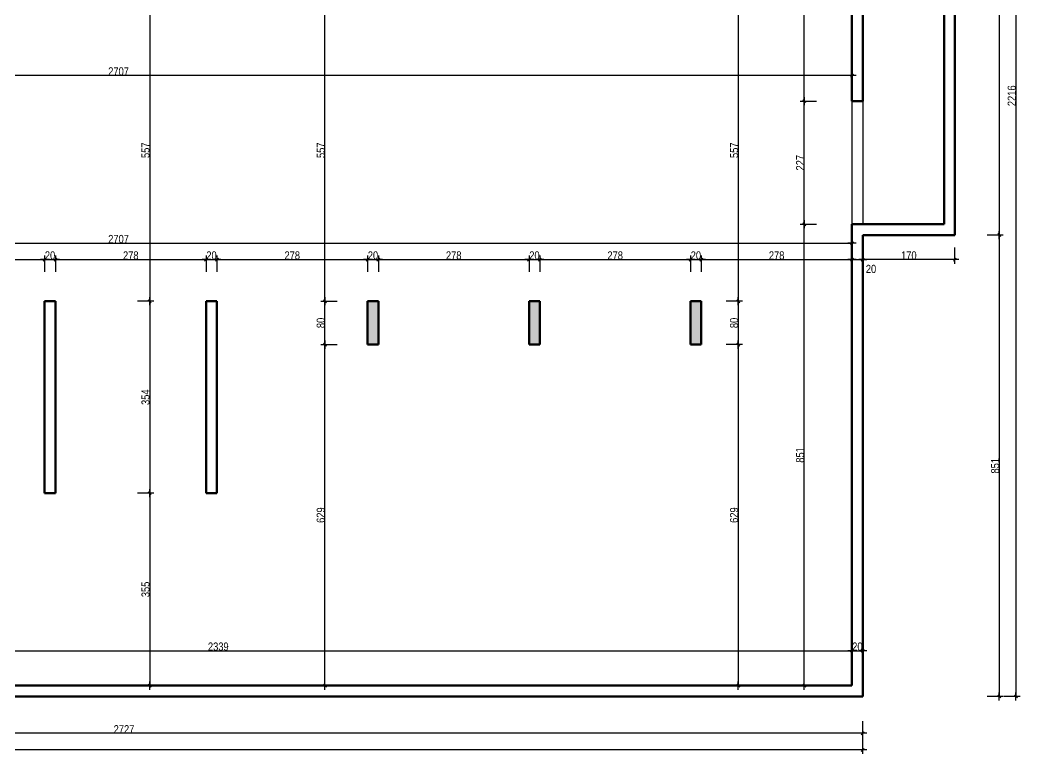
# Model space of a CAD drawing. Header units: centimetres. Extents: x -4990 to 114398, y -61489 to -12305.
# Drawn here: x 42560 to 44406, y -41340 to -39986 of the extents above; entities that cross this region are included whole.
import ezdxf

# ---------------------------------------------------------------- set-up
doc = ezdxf.new("R2010")
doc.units = ezdxf.units.CM
doc.header["$LTSCALE"] = 0.5
doc.layers.get('DEFPOINTS').update_dxf_attribs({"linetype": 'CONTINUOUS'})
for name, color, linetype in [('01_cote_gen', 4, 'CONTINUOUS'), ('01_linteaux', 2, 'CONTINUOUS'), ('01_poch_poteaux', 250, 'CONTINUOUS'), ('AA_COTES', 2, 'CONTINUOUS')]:
    doc.layers.add(name, color=color, linetype=linetype)
doc.layers.add('01_murs_coup', color=5, linetype='CONTINUOUS', lineweight=60)
doc.styles.add('STYLE2', font='ARIALN.TTF')
doc.dimstyles.new('JB50', dxfattribs={"dimscale": 0.1, "dimtxt": 150, "dimasz": 15, "dimexe": 0.1, "dimexo": 0.1, "dimgap": 0.09, "dimtad": 1, "dimdec": 1, "dimdsep": 46, "dimtxsty": 'STYLE2', "dimblk1": 'BOND_G', "dimblk2": 'BOND_D', "dimsah": 1, "dimcen": 1.5, "dimdle": 0.01, "dimse1": 1, "dimse2": 1, "dimclrd": 4, "dimclre": 2, "dimclrt": 6, "dimazin": 2, "dimtfac": 2.333333, "dimtdec": 1, "dimtix": 1, "dimtmove": 2, "dimatfit": 3, "dimldrblk": 'BOND_G', "dimfxl": 1, "dimtolj": 1, "dimtzin": 0, "dimarcsym": 0})

# ---------------------------------------------------------------- blocks, each defined once
blk = doc.blocks.new('BOND_G')
at = {"layer": 'AA_COTES', "color": 0}
for p, q in [((0, -5), (0, 15)), ((5, 0), (-5, 0)), ((1.8, 1.8), (-1.8, -1.8))]:
    blk.add_line(p, q, dxfattribs=at)
blk = doc.blocks.new('BOND_D')
at = {"layer": 'AA_COTES', "color": 0}
for p, q in [((5, 0), (-5, 0)), ((-1.8, -1.8), (1.8, 1.8)), ((0, 5), (0, -15))]:
    blk.add_line(p, q, dxfattribs=at)
blk = doc.blocks.new('*D2910')
at = {"layer": '01_cote_gen', "color": 4, "lineweight": -2, "transparency": 16777216}
blk.add_line((42329.4, -40427.9), (42604.4, -40427.9), dxfattribs=at)
at = {"layer": 'DEFPOINTS', "color": 0}
for p in [(42605.9, -40427.9), (42327.9, -40450.4), (42605.9, -40450.4)]:
    blk.add_point(p, dxfattribs=at)
at = {"layer": '01_cote_gen', "color": 4, "lineweight": -2, "transparency": 16777216, "xscale": 1.5, "yscale": 1.5, "zscale": 1.5, "rotation": 180}
blk.add_blockref('BOND_G', (42327.9, -40427.9), dxfattribs=at)
at = {"layer": '01_cote_gen', "color": 4, "lineweight": -2, "transparency": 16777216, "xscale": 1.5, "yscale": 1.5, "zscale": 1.5}
blk.add_blockref('BOND_D', (42605.9, -40427.9), dxfattribs=at)
at = {"layer": '01_cote_gen', "color": 6, "transparency": 16777216, "insert": (42466.9, -40420.2), "char_height": 15, "attachment_point": 5, "style": 'STYLE2'}
blk.add_mtext('\\A1;278', dxfattribs=at)
blk = doc.blocks.new('*D2911')
at = {"layer": '01_cote_gen', "color": 4, "lineweight": -2, "transparency": 16777216}
blk.add_line((42607.4, -40427.9), (42624.4, -40427.9), dxfattribs=at)
at = {"layer": 'DEFPOINTS', "color": 0}
for p in [(42625.9, -40427.9), (42605.9, -40450.4), (42625.9, -40450.4)]:
    blk.add_point(p, dxfattribs=at)
at = {"layer": '01_cote_gen', "color": 4, "lineweight": -2, "transparency": 16777216, "xscale": 1.5, "yscale": 1.5, "zscale": 1.5, "rotation": 180}
blk.add_blockref('BOND_G', (42605.9, -40427.9), dxfattribs=at)
at = {"layer": '01_cote_gen', "color": 4, "lineweight": -2, "transparency": 16777216, "xscale": 1.5, "yscale": 1.5, "zscale": 1.5}
blk.add_blockref('BOND_D', (42625.9, -40427.9), dxfattribs=at)
at = {"layer": '01_cote_gen', "color": 6, "transparency": 16777216, "insert": (42615.9, -40420.2), "char_height": 15, "attachment_point": 5, "style": 'STYLE2'}
blk.add_mtext('\\A1;20', dxfattribs=at)
blk = doc.blocks.new('*D2912')
at = {"layer": '01_cote_gen', "color": 4, "lineweight": -2, "transparency": 16777216}
blk.add_line((42627.4, -40427.9), (42902.4, -40427.9), dxfattribs=at)
at = {"layer": 'DEFPOINTS', "color": 0}
for p in [(42903.9, -40427.9), (42625.9, -40450.4), (42903.9, -40450.4)]:
    blk.add_point(p, dxfattribs=at)
at = {"layer": '01_cote_gen', "color": 4, "lineweight": -2, "transparency": 16777216, "xscale": 1.5, "yscale": 1.5, "zscale": 1.5, "rotation": 180}
blk.add_blockref('BOND_G', (42625.9, -40427.9), dxfattribs=at)
at = {"layer": '01_cote_gen', "color": 4, "lineweight": -2, "transparency": 16777216, "xscale": 1.5, "yscale": 1.5, "zscale": 1.5}
blk.add_blockref('BOND_D', (42903.9, -40427.9), dxfattribs=at)
at = {"layer": '01_cote_gen', "color": 6, "transparency": 16777216, "insert": (42764.9, -40420.2), "char_height": 15, "attachment_point": 5, "style": 'STYLE2'}
blk.add_mtext('\\A1;278', dxfattribs=at)
blk = doc.blocks.new('*D2913')
at = {"layer": '01_cote_gen', "color": 4, "lineweight": -2, "transparency": 16777216}
blk.add_line((42905.4, -40427.9), (42922.4, -40427.9), dxfattribs=at)
at = {"layer": 'DEFPOINTS', "color": 0}
for p in [(42923.9, -40427.9), (42903.9, -40450.4), (42923.9, -40450.4)]:
    blk.add_point(p, dxfattribs=at)
at = {"layer": '01_cote_gen', "color": 4, "lineweight": -2, "transparency": 16777216, "xscale": 1.5, "yscale": 1.5, "zscale": 1.5, "rotation": 180}
blk.add_blockref('BOND_G', (42903.9, -40427.9), dxfattribs=at)
at = {"layer": '01_cote_gen', "color": 4, "lineweight": -2, "transparency": 16777216, "xscale": 1.5, "yscale": 1.5, "zscale": 1.5}
blk.add_blockref('BOND_D', (42923.9, -40427.9), dxfattribs=at)
at = {"layer": '01_cote_gen', "color": 6, "transparency": 16777216, "insert": (42913.9, -40420.2), "char_height": 15, "attachment_point": 5, "style": 'STYLE2'}
blk.add_mtext('\\A1;20', dxfattribs=at)
blk = doc.blocks.new('*D2914')
at = {"layer": '01_cote_gen', "color": 4, "lineweight": -2, "transparency": 16777216}
blk.add_line((42925.4, -40427.9), (43200.4, -40427.9), dxfattribs=at)
at = {"layer": 'DEFPOINTS', "color": 0}
for p in [(43201.9, -40427.9), (42923.9, -40450.4), (43201.9, -40450.4)]:
    blk.add_point(p, dxfattribs=at)
at = {"layer": '01_cote_gen', "color": 4, "lineweight": -2, "transparency": 16777216, "xscale": 1.5, "yscale": 1.5, "zscale": 1.5, "rotation": 180}
blk.add_blockref('BOND_G', (42923.9, -40427.9), dxfattribs=at)
at = {"layer": '01_cote_gen', "color": 4, "lineweight": -2, "transparency": 16777216, "xscale": 1.5, "yscale": 1.5, "zscale": 1.5}
blk.add_blockref('BOND_D', (43201.9, -40427.9), dxfattribs=at)
at = {"layer": '01_cote_gen', "color": 6, "transparency": 16777216, "insert": (43062.9, -40420.2), "char_height": 15, "attachment_point": 5, "style": 'STYLE2'}
blk.add_mtext('\\A1;278', dxfattribs=at)
blk = doc.blocks.new('*D2915')
at = {"layer": '01_cote_gen', "color": 4, "lineweight": -2, "transparency": 16777216}
blk.add_line((43203.4, -40427.9), (43220.4, -40427.9), dxfattribs=at)
at = {"layer": 'DEFPOINTS', "color": 0}
for p in [(43221.9, -40427.9), (43201.9, -40450.4), (43221.9, -40450.4)]:
    blk.add_point(p, dxfattribs=at)
at = {"layer": '01_cote_gen', "color": 4, "lineweight": -2, "transparency": 16777216, "xscale": 1.5, "yscale": 1.5, "zscale": 1.5, "rotation": 180}
blk.add_blockref('BOND_G', (43201.9, -40427.9), dxfattribs=at)
at = {"layer": '01_cote_gen', "color": 4, "lineweight": -2, "transparency": 16777216, "xscale": 1.5, "yscale": 1.5, "zscale": 1.5}
blk.add_blockref('BOND_D', (43221.9, -40427.9), dxfattribs=at)
at = {"layer": '01_cote_gen', "color": 6, "transparency": 16777216, "insert": (43211.9, -40420.2), "char_height": 15, "attachment_point": 5, "style": 'STYLE2'}
blk.add_mtext('\\A1;20', dxfattribs=at)
blk = doc.blocks.new('*D2916')
at = {"layer": '01_cote_gen', "color": 4, "lineweight": -2, "transparency": 16777216}
blk.add_line((43223.4, -40427.9), (43498.4, -40427.9), dxfattribs=at)
at = {"layer": 'DEFPOINTS', "color": 0}
for p in [(43499.9, -40427.9), (43221.9, -40450.4), (43499.9, -40450.4)]:
    blk.add_point(p, dxfattribs=at)
at = {"layer": '01_cote_gen', "color": 4, "lineweight": -2, "transparency": 16777216, "xscale": 1.5, "yscale": 1.5, "zscale": 1.5, "rotation": 180}
blk.add_blockref('BOND_G', (43221.9, -40427.9), dxfattribs=at)
at = {"layer": '01_cote_gen', "color": 4, "lineweight": -2, "transparency": 16777216, "xscale": 1.5, "yscale": 1.5, "zscale": 1.5}
blk.add_blockref('BOND_D', (43499.9, -40427.9), dxfattribs=at)
at = {"layer": '01_cote_gen', "color": 6, "transparency": 16777216, "insert": (43360.9, -40420.2), "char_height": 15, "attachment_point": 5, "style": 'STYLE2'}
blk.add_mtext('\\A1;278', dxfattribs=at)
blk = doc.blocks.new('*D2917')
at = {"layer": '01_cote_gen', "color": 4, "lineweight": -2, "transparency": 16777216}
blk.add_line((43501.4, -40427.9), (43518.4, -40427.9), dxfattribs=at)
at = {"layer": 'DEFPOINTS', "color": 0}
for p in [(43519.9, -40427.9), (43499.9, -40450.4), (43519.9, -40450.4)]:
    blk.add_point(p, dxfattribs=at)
at = {"layer": '01_cote_gen', "color": 4, "lineweight": -2, "transparency": 16777216, "xscale": 1.5, "yscale": 1.5, "zscale": 1.5, "rotation": 180}
blk.add_blockref('BOND_G', (43499.9, -40427.9), dxfattribs=at)
at = {"layer": '01_cote_gen', "color": 4, "lineweight": -2, "transparency": 16777216, "xscale": 1.5, "yscale": 1.5, "zscale": 1.5}
blk.add_blockref('BOND_D', (43519.9, -40427.9), dxfattribs=at)
at = {"layer": '01_cote_gen', "color": 6, "transparency": 16777216, "insert": (43509.9, -40420.2), "char_height": 15, "attachment_point": 5, "style": 'STYLE2'}
blk.add_mtext('\\A1;20', dxfattribs=at)
blk = doc.blocks.new('*D2918')
at = {"layer": '01_cote_gen', "color": 4, "lineweight": -2, "transparency": 16777216}
blk.add_line((43521.4, -40427.9), (43796.4, -40427.9), dxfattribs=at)
at = {"layer": 'DEFPOINTS', "color": 0}
for p in [(43797.9, -40427.9), (43519.9, -40450.4), (43797.9, -40450.4)]:
    blk.add_point(p, dxfattribs=at)
at = {"layer": '01_cote_gen', "color": 4, "lineweight": -2, "transparency": 16777216, "xscale": 1.5, "yscale": 1.5, "zscale": 1.5, "rotation": 180}
blk.add_blockref('BOND_G', (43519.9, -40427.9), dxfattribs=at)
at = {"layer": '01_cote_gen', "color": 4, "lineweight": -2, "transparency": 16777216, "xscale": 1.5, "yscale": 1.5, "zscale": 1.5}
blk.add_blockref('BOND_D', (43797.9, -40427.9), dxfattribs=at)
at = {"layer": '01_cote_gen', "color": 6, "transparency": 16777216, "insert": (43658.9, -40420.2), "char_height": 15, "attachment_point": 5, "style": 'STYLE2'}
blk.add_mtext('\\A1;278', dxfattribs=at)
blk = doc.blocks.new('*D2919')
at = {"layer": '01_cote_gen', "color": 4, "lineweight": -2, "transparency": 16777216}
blk.add_line((43799.4, -40427.9), (43816.4, -40427.9), dxfattribs=at)
at = {"layer": 'DEFPOINTS', "color": 0}
for p in [(43817.9, -40427.9), (43797.9, -40450.4), (43817.9, -40450.4)]:
    blk.add_point(p, dxfattribs=at)
at = {"layer": '01_cote_gen', "color": 4, "lineweight": -2, "transparency": 16777216, "xscale": 1.5, "yscale": 1.5, "zscale": 1.5, "rotation": 180}
blk.add_blockref('BOND_G', (43797.9, -40427.9), dxfattribs=at)
at = {"layer": '01_cote_gen', "color": 4, "lineweight": -2, "transparency": 16777216, "xscale": 1.5, "yscale": 1.5, "zscale": 1.5}
blk.add_blockref('BOND_D', (43817.9, -40427.9), dxfattribs=at)
at = {"layer": '01_cote_gen', "color": 6, "transparency": 16777216, "insert": (43807.9, -40420.2), "char_height": 15, "attachment_point": 5, "style": 'STYLE2'}
blk.add_mtext('\\A1;20', dxfattribs=at)
blk = doc.blocks.new('*D2920')
at = {"layer": '01_cote_gen', "color": 4, "lineweight": -2, "transparency": 16777216}
blk.add_line((43819.4, -40427.9), (44094.4, -40427.9), dxfattribs=at)
at = {"layer": 'DEFPOINTS', "color": 0}
for p in [(44095.9, -40427.9), (43817.9, -40450.4), (44095.9, -40484.5)]:
    blk.add_point(p, dxfattribs=at)
at = {"layer": '01_cote_gen', "color": 4, "lineweight": -2, "transparency": 16777216, "xscale": 1.5, "yscale": 1.5, "zscale": 1.5, "rotation": 180}
blk.add_blockref('BOND_G', (43817.9, -40427.9), dxfattribs=at)
at = {"layer": '01_cote_gen', "color": 4, "lineweight": -2, "transparency": 16777216, "xscale": 1.5, "yscale": 1.5, "zscale": 1.5}
blk.add_blockref('BOND_D', (44095.9, -40427.9), dxfattribs=at)
at = {"layer": '01_cote_gen', "color": 6, "transparency": 16777216, "insert": (43956.9, -40420.2), "char_height": 15, "attachment_point": 5, "style": 'STYLE2'}
blk.add_mtext('\\A1;278', dxfattribs=at)
blk = doc.blocks.new('*D2921')
at = {"layer": '01_cote_gen', "color": 4, "lineweight": -2, "transparency": 16777216}
blk.add_line((44097.4, -40427.9), (44114.4, -40427.9), dxfattribs=at)
at = {"layer": 'DEFPOINTS', "color": 0}
for p in [(44115.9, -40427.9), (44095.9, -40484.5), (44115.9, -40509.5)]:
    blk.add_point(p, dxfattribs=at)
at = {"layer": '01_cote_gen', "color": 4, "lineweight": -2, "transparency": 16777216, "xscale": 1.5, "yscale": 1.5, "zscale": 1.5, "rotation": 180}
blk.add_blockref('BOND_G', (44095.9, -40427.9), dxfattribs=at)
at = {"layer": '01_cote_gen', "color": 4, "lineweight": -2, "transparency": 16777216, "xscale": 1.5, "yscale": 1.5, "zscale": 1.5}
blk.add_blockref('BOND_D', (44115.9, -40427.9), dxfattribs=at)
at = {"layer": '01_cote_gen', "color": 6, "transparency": 16777216, "insert": (44131.1, -40445.1), "char_height": 15, "attachment_point": 5, "style": 'STYLE2'}
blk.add_mtext('\\A1;20', dxfattribs=at)
blk = doc.blocks.new('*D2929')
at = {"layer": '01_cote_gen', "color": 4, "lineweight": -2, "transparency": 16777216}
blk.add_line((41758.4, -41149.2), (44094.4, -41149.2), dxfattribs=at)
at = {"layer": 'DEFPOINTS', "color": 0}
for p in [(44095.9, -41089.2), (41756.9, -41135.2), (44095.9, -41149.2)]:
    blk.add_point(p, dxfattribs=at)
at = {"layer": '01_cote_gen', "color": 4, "lineweight": -2, "transparency": 16777216, "xscale": 1.5, "yscale": 1.5, "zscale": 1.5, "rotation": 180}
blk.add_blockref('BOND_G', (41756.9, -41149.2), dxfattribs=at)
at = {"layer": '01_cote_gen', "color": 4, "lineweight": -2, "transparency": 16777216, "xscale": 1.5, "yscale": 1.5, "zscale": 1.5}
blk.add_blockref('BOND_D', (44095.9, -41149.2), dxfattribs=at)
at = {"layer": '01_cote_gen', "color": 6, "transparency": 16777216, "insert": (42926.4, -41141.6), "char_height": 15, "attachment_point": 5, "style": 'STYLE2'}
blk.add_mtext('\\A1;2339', dxfattribs=at)
blk = doc.blocks.new('*D2930')
at = {"layer": '01_cote_gen', "color": 4, "lineweight": -2, "transparency": 16777216}
blk.add_line((44097.4, -41149.2), (44114.4, -41149.2), dxfattribs=at)
at = {"layer": 'DEFPOINTS', "color": 0}
for p in [(44095.9, -41089.2), (44115.9, -41089.2), (44115.9, -41149.2)]:
    blk.add_point(p, dxfattribs=at)
at = {"layer": '01_cote_gen', "color": 4, "lineweight": -2, "transparency": 16777216, "xscale": 1.5, "yscale": 1.5, "zscale": 1.5, "rotation": 180}
blk.add_blockref('BOND_G', (44095.9, -41149.2), dxfattribs=at)
at = {"layer": '01_cote_gen', "color": 4, "lineweight": -2, "transparency": 16777216, "xscale": 1.5, "yscale": 1.5, "zscale": 1.5}
blk.add_blockref('BOND_D', (44115.9, -41149.2), dxfattribs=at)
at = {"layer": '01_cote_gen', "color": 6, "transparency": 16777216, "insert": (44105.9, -41141.6), "char_height": 15, "attachment_point": 5, "style": 'STYLE2'}
blk.add_mtext('\\A1;20', dxfattribs=at)
blk = doc.blocks.new('*D2937')
at = {"layer": '01_cote_gen', "color": 4, "lineweight": -2, "transparency": 16777216}
blk.add_line((44094.4, -40088.4), (41390.4, -40088.4), dxfattribs=at)
at = {"layer": 'DEFPOINTS', "color": 0}
for p in [(44095.9, -40059.4), (41388.9, -40076.4), (41388.9, -40088.4)]:
    blk.add_point(p, dxfattribs=at)
at = {"layer": '01_cote_gen', "color": 4, "lineweight": -2, "transparency": 16777216, "xscale": 1.5, "yscale": 1.5, "zscale": 1.5, "rotation": 180}
blk.add_blockref('BOND_D', (41388.9, -40088.4), dxfattribs=at)
at = {"layer": '01_cote_gen', "color": 4, "lineweight": -2, "transparency": 16777216, "xscale": 1.5, "yscale": 1.5, "zscale": 1.5}
blk.add_blockref('BOND_G', (44095.9, -40088.4), dxfattribs=at)
at = {"layer": '01_cote_gen', "color": 6, "transparency": 16777216, "insert": (42742.4, -40080.7), "char_height": 15, "attachment_point": 5, "style": 'STYLE2'}
blk.add_mtext('\\A1;2707', dxfattribs=at)
blk = doc.blocks.new('*D2940')
at = {"layer": '01_cote_gen', "color": 4, "lineweight": -2, "transparency": 16777216}
blk.add_line((41390.4, -40397.6), (44094.4, -40397.6), dxfattribs=at)
at = {"layer": 'DEFPOINTS', "color": 0}
for p in [(44095.9, -40397.6), (44095.9, -40420.4), (41388.9, -40450.4)]:
    blk.add_point(p, dxfattribs=at)
at = {"layer": '01_cote_gen', "color": 4, "lineweight": -2, "transparency": 16777216, "xscale": 1.5, "yscale": 1.5, "zscale": 1.5, "rotation": 180}
blk.add_blockref('BOND_G', (41388.9, -40397.6), dxfattribs=at)
at = {"layer": '01_cote_gen', "color": 4, "lineweight": -2, "transparency": 16777216, "xscale": 1.5, "yscale": 1.5, "zscale": 1.5}
blk.add_blockref('BOND_D', (44095.9, -40397.6), dxfattribs=at)
at = {"layer": '01_cote_gen', "color": 6, "transparency": 16777216, "insert": (42742.4, -40389.9), "char_height": 15, "attachment_point": 5, "style": 'STYLE2'}
blk.add_mtext('\\A1;2707', dxfattribs=at)
blk = doc.blocks.new('*D2941')
at = {"layer": '01_cote_gen', "color": 4, "lineweight": -2, "transparency": 16777216}
blk.add_line((44284.3, -40427.9), (44117.4, -40427.9), dxfattribs=at)
at = {"layer": 'DEFPOINTS', "color": 0}
for p in [(44285.8, -40362.2), (44115.9, -40404.8), (44115.9, -40427.9)]:
    blk.add_point(p, dxfattribs=at)
at = {"layer": '01_cote_gen', "color": 4, "lineweight": -2, "transparency": 16777216, "xscale": 1.5, "yscale": 1.5, "zscale": 1.5, "rotation": 180}
blk.add_blockref('BOND_D', (44115.9, -40427.9), dxfattribs=at)
at = {"layer": '01_cote_gen', "color": 4, "lineweight": -2, "transparency": 16777216, "xscale": 1.5, "yscale": 1.5, "zscale": 1.5}
blk.add_blockref('BOND_G', (44285.8, -40427.9), dxfattribs=at)
at = {"layer": '01_cote_gen', "color": 6, "transparency": 16777216, "insert": (44200.9, -40420.2), "char_height": 15, "attachment_point": 5, "style": 'STYLE2'}
blk.add_mtext('\\A1;170', dxfattribs=at)
blk = doc.blocks.new('*D2968')
at = {"layer": '01_cote_gen', "color": 4, "lineweight": -2, "transparency": 16777216}
blk.add_line((44367.8, -39019.1), (44367.8, -40381.1), dxfattribs=at)
at = {"layer": 'DEFPOINTS', "color": 0}
for p in [(44285.8, -39017.6), (44285.8, -40382.6), (44367.8, -40382.6)]:
    blk.add_point(p, dxfattribs=at)
at = {"layer": '01_cote_gen', "color": 4, "lineweight": -2, "transparency": 16777216, "xscale": 1.5, "yscale": 1.5, "zscale": 1.5}
for name, p, rotation in [('BOND_G', (44367.8, -39017.6), 90), ('BOND_D', (44367.8, -40382.6), 270)]:
    blk.add_blockref(name, p, dxfattribs=dict(at, rotation=rotation))
at = {"layer": '01_cote_gen', "color": 6, "transparency": 16777216, "insert": (44360.2, -39700.1), "char_height": 15, "attachment_point": 5, "rotation": 90, "style": 'STYLE2'}
blk.add_mtext('\\A1;1365', dxfattribs=at)
blk = doc.blocks.new('*D2969')
at = {"layer": '01_cote_gen', "color": 4, "lineweight": -2, "transparency": 16777216}
blk.add_line((44367.8, -40384.1), (44367.8, -41232.1), dxfattribs=at)
at = {"layer": 'DEFPOINTS', "color": 0}
for p in [(44285.8, -40382.6), (44115.9, -41233.6), (44367.8, -41233.6)]:
    blk.add_point(p, dxfattribs=at)
at = {"layer": '01_cote_gen', "color": 4, "lineweight": -2, "transparency": 16777216, "xscale": 1.5, "yscale": 1.5, "zscale": 1.5}
for name, p, rotation in [('BOND_G', (44367.8, -40382.6), 90), ('BOND_D', (44367.8, -41233.6), 270)]:
    blk.add_blockref(name, p, dxfattribs=dict(at, rotation=rotation))
at = {"layer": '01_cote_gen', "color": 6, "transparency": 16777216, "insert": (44360.2, -40808.1), "char_height": 15, "attachment_point": 5, "rotation": 90, "style": 'STYLE2'}
blk.add_mtext('\\A1;851', dxfattribs=at)
blk = doc.blocks.new('*D2970')
at = {"layer": '01_cote_gen', "color": 4, "lineweight": -2, "transparency": 16777216}
blk.add_line((44398.6, -39019.1), (44398.6, -41232.1), dxfattribs=at)
at = {"layer": 'DEFPOINTS', "color": 0}
for p in [(44196.2, -39017.6), (44345.3, -41233.6), (44398.6, -41233.6)]:
    blk.add_point(p, dxfattribs=at)
at = {"layer": '01_cote_gen', "color": 4, "lineweight": -2, "transparency": 16777216, "xscale": 1.5, "yscale": 1.5, "zscale": 1.5}
for name, p, rotation in [('BOND_G', (44398.6, -39017.6), 90), ('BOND_D', (44398.6, -41233.6), 270)]:
    blk.add_blockref(name, p, dxfattribs=dict(at, rotation=rotation))
at = {"layer": '01_cote_gen', "color": 6, "transparency": 16777216, "insert": (44390.9, -40125.6), "char_height": 15, "attachment_point": 5, "rotation": 90, "style": 'STYLE2'}
blk.add_mtext('\\A1;2216', dxfattribs=at)
blk = doc.blocks.new('*D3025')
at = {"layer": '01_cote_gen', "color": 4, "lineweight": -2, "transparency": 16777216}
blk.add_line((42799.9, -39949.1), (42799.9, -40503.1), dxfattribs=at)
at = {"layer": 'DEFPOINTS', "color": 0}
for p in [(42777.4, -39947.6), (42625.9, -40504.6), (42799.9, -40504.6)]:
    blk.add_point(p, dxfattribs=at)
at = {"layer": '01_cote_gen', "color": 4, "lineweight": -2, "transparency": 16777216, "xscale": 1.5, "yscale": 1.5, "zscale": 1.5}
for name, p, rotation in [('BOND_G', (42799.9, -39947.6), 90), ('BOND_D', (42799.9, -40504.6), 270)]:
    blk.add_blockref(name, p, dxfattribs=dict(at, rotation=rotation))
at = {"layer": '01_cote_gen', "color": 6, "transparency": 16777216, "insert": (42792.2, -40226.1), "char_height": 15, "attachment_point": 5, "rotation": 90, "style": 'STYLE2'}
blk.add_mtext('\\A1;557', dxfattribs=at)
blk = doc.blocks.new('*D3026')
at = {"layer": '01_cote_gen', "color": 4, "lineweight": -2, "transparency": 16777216}
blk.add_line((42799.9, -40506.1), (42799.9, -40857.1), dxfattribs=at)
at = {"layer": 'DEFPOINTS', "color": 0}
for p in [(42777.4, -40504.6), (42625.9, -40858.6), (42799.9, -40858.6)]:
    blk.add_point(p, dxfattribs=at)
at = {"layer": '01_cote_gen', "color": 4, "lineweight": -2, "transparency": 16777216, "xscale": 1.5, "yscale": 1.5, "zscale": 1.5}
for name, p, rotation in [('BOND_G', (42799.9, -40504.6), 90), ('BOND_D', (42799.9, -40858.6), 270)]:
    blk.add_blockref(name, p, dxfattribs=dict(at, rotation=rotation))
at = {"layer": '01_cote_gen', "color": 6, "transparency": 16777216, "insert": (42792.2, -40681.6), "char_height": 15, "attachment_point": 5, "rotation": 90, "style": 'STYLE2'}
blk.add_mtext('\\A1;354', dxfattribs=at)
blk = doc.blocks.new('*D3027')
at = {"layer": '01_cote_gen', "color": 4, "lineweight": -2, "transparency": 16777216}
blk.add_line((42799.9, -40860.1), (42799.9, -41212.1), dxfattribs=at)
at = {"layer": 'DEFPOINTS', "color": 0}
for p in [(42777.4, -40858.6), (42777.4, -41213.6), (42799.9, -41213.6)]:
    blk.add_point(p, dxfattribs=at)
at = {"layer": '01_cote_gen', "color": 4, "lineweight": -2, "transparency": 16777216, "xscale": 1.5, "yscale": 1.5, "zscale": 1.5}
for name, p, rotation in [('BOND_G', (42799.9, -40858.6), 90), ('BOND_D', (42799.9, -41213.6), 270)]:
    blk.add_blockref(name, p, dxfattribs=dict(at, rotation=rotation))
at = {"layer": '01_cote_gen', "color": 6, "transparency": 16777216, "insert": (42792.2, -41036.1), "char_height": 15, "attachment_point": 5, "rotation": 90, "style": 'STYLE2'}
blk.add_mtext('\\A1;355', dxfattribs=at)
blk = doc.blocks.new('*D3028')
at = {"layer": '01_cote_gen', "color": 4, "lineweight": -2, "transparency": 16777216}
blk.add_line((43123.2, -40583.1), (43123.2, -40506.1), dxfattribs=at)
at = {"layer": 'DEFPOINTS', "color": 0}
for p in [(43123.2, -40504.6), (43221.9, -40504.6), (43201.9, -40584.6)]:
    blk.add_point(p, dxfattribs=at)
at = {"layer": '01_cote_gen', "color": 4, "lineweight": -2, "transparency": 16777216, "xscale": 1.5, "yscale": 1.5, "zscale": 1.5}
for name, p, rotation in [('BOND_D', (43123.2, -40504.6), 90), ('BOND_G', (43123.2, -40584.6), 270)]:
    blk.add_blockref(name, p, dxfattribs=dict(at, rotation=rotation))
at = {"layer": '01_cote_gen', "color": 6, "transparency": 16777216, "insert": (43115.6, -40544.6), "char_height": 15, "attachment_point": 5, "rotation": 90, "style": 'STYLE2'}
blk.add_mtext('\\A1;80', dxfattribs=at)
blk = doc.blocks.new('*D3029')
at = {"layer": '01_cote_gen', "color": 4, "lineweight": -2, "transparency": 16777216}
blk.add_line((43123.2, -40503.1), (43123.2, -39949.1), dxfattribs=at)
at = {"layer": 'DEFPOINTS', "color": 0}
for p in [(43123.2, -39947.6), (43231.9, -39947.6), (43145.7, -40504.6)]:
    blk.add_point(p, dxfattribs=at)
at = {"layer": '01_cote_gen', "color": 4, "lineweight": -2, "transparency": 16777216, "xscale": 1.5, "yscale": 1.5, "zscale": 1.5}
for name, p, rotation in [('BOND_D', (43123.2, -39947.6), 90), ('BOND_G', (43123.2, -40504.6), 270)]:
    blk.add_blockref(name, p, dxfattribs=dict(at, rotation=rotation))
at = {"layer": '01_cote_gen', "color": 6, "transparency": 16777216, "insert": (43115.6, -40226.1), "char_height": 15, "attachment_point": 5, "rotation": 90, "style": 'STYLE2'}
blk.add_mtext('\\A1;557', dxfattribs=at)
blk = doc.blocks.new('*D3034')
at = {"layer": '01_cote_gen', "color": 4, "lineweight": -2, "transparency": 16777216}
blk.add_line((43886.1, -39949.1), (43886.1, -40503.1), dxfattribs=at)
at = {"layer": 'DEFPOINTS', "color": 0}
for p in [(43825.9, -39947.6), (43825.9, -40504.6), (43886.1, -40504.6)]:
    blk.add_point(p, dxfattribs=at)
at = {"layer": '01_cote_gen', "color": 4, "lineweight": -2, "transparency": 16777216, "xscale": 1.5, "yscale": 1.5, "zscale": 1.5}
for name, p, rotation in [('BOND_G', (43886.1, -39947.6), 90), ('BOND_D', (43886.1, -40504.6), 270)]:
    blk.add_blockref(name, p, dxfattribs=dict(at, rotation=rotation))
at = {"layer": '01_cote_gen', "color": 6, "transparency": 16777216, "insert": (43878.5, -40226.1), "char_height": 15, "attachment_point": 5, "rotation": 90, "style": 'STYLE2'}
blk.add_mtext('\\A1;557', dxfattribs=at)
blk = doc.blocks.new('*D3035')
at = {"layer": '01_cote_gen', "color": 4, "lineweight": -2, "transparency": 16777216}
blk.add_line((43886.1, -40506.1), (43886.1, -40583.1), dxfattribs=at)
at = {"layer": 'DEFPOINTS', "color": 0}
for p in [(43825.9, -40504.6), (43825.9, -40584.6), (43886.1, -40584.6)]:
    blk.add_point(p, dxfattribs=at)
at = {"layer": '01_cote_gen', "color": 4, "lineweight": -2, "transparency": 16777216, "xscale": 1.5, "yscale": 1.5, "zscale": 1.5}
for name, p, rotation in [('BOND_G', (43886.1, -40504.6), 90), ('BOND_D', (43886.1, -40584.6), 270)]:
    blk.add_blockref(name, p, dxfattribs=dict(at, rotation=rotation))
at = {"layer": '01_cote_gen', "color": 6, "transparency": 16777216, "insert": (43878.4, -40544.6), "char_height": 15, "attachment_point": 5, "rotation": 90, "style": 'STYLE2'}
blk.add_mtext('\\A1;80', dxfattribs=at)
blk = doc.blocks.new('*D3036')
at = {"layer": '01_cote_gen', "color": 4, "lineweight": -2, "transparency": 16777216}
blk.add_line((43886.1, -40586.1), (43886.1, -41212.1), dxfattribs=at)
at = {"layer": 'DEFPOINTS', "color": 0}
for p in [(43825.9, -40584.6), (43879.3, -41213.6), (43886.1, -41213.6)]:
    blk.add_point(p, dxfattribs=at)
at = {"layer": '01_cote_gen', "color": 4, "lineweight": -2, "transparency": 16777216, "xscale": 1.5, "yscale": 1.5, "zscale": 1.5}
for name, p, rotation in [('BOND_G', (43886.1, -40584.6), 90), ('BOND_D', (43886.1, -41213.6), 270)]:
    blk.add_blockref(name, p, dxfattribs=dict(at, rotation=rotation))
at = {"layer": '01_cote_gen', "color": 6, "transparency": 16777216, "insert": (43878.4, -40899.1), "char_height": 15, "attachment_point": 5, "rotation": 90, "style": 'STYLE2'}
blk.add_mtext('\\A1;629', dxfattribs=at)
blk = doc.blocks.new('*D3037')
at = {"layer": '01_cote_gen', "color": 4, "lineweight": -2, "transparency": 16777216}
blk.add_line((43123.2, -41212.1), (43123.2, -40586.1), dxfattribs=at)
at = {"layer": 'DEFPOINTS', "color": 0}
for p in [(43123.2, -40584.6), (43145.7, -40584.6), (43213.4, -41213.6)]:
    blk.add_point(p, dxfattribs=at)
at = {"layer": '01_cote_gen', "color": 4, "lineweight": -2, "transparency": 16777216, "xscale": 1.5, "yscale": 1.5, "zscale": 1.5}
for name, p, rotation in [('BOND_D', (43123.2, -40584.6), 90), ('BOND_G', (43123.2, -41213.6), 270)]:
    blk.add_blockref(name, p, dxfattribs=dict(at, rotation=rotation))
at = {"layer": '01_cote_gen', "color": 6, "transparency": 16777216, "insert": (43115.6, -40899.1), "char_height": 15, "attachment_point": 5, "rotation": 90, "style": 'STYLE2'}
blk.add_mtext('\\A1;629', dxfattribs=at)
blk = doc.blocks.new('*D3038')
at = {"layer": '01_cote_gen', "color": 4, "lineweight": -2, "transparency": 16777216}
blk.add_line((44007.9, -41212.1), (44007.9, -40364.1), dxfattribs=at)
at = {"layer": 'DEFPOINTS', "color": 0}
for p in [(44007.9, -40362.6), (44095.9, -40362.6), (44095.9, -41213.6)]:
    blk.add_point(p, dxfattribs=at)
at = {"layer": '01_cote_gen', "color": 4, "lineweight": -2, "transparency": 16777216, "xscale": 1.5, "yscale": 1.5, "zscale": 1.5}
for name, p, rotation in [('BOND_D', (44007.9, -40362.6), 90), ('BOND_G', (44007.9, -41213.6), 270)]:
    blk.add_blockref(name, p, dxfattribs=dict(at, rotation=rotation))
at = {"layer": '01_cote_gen', "color": 6, "transparency": 16777216, "insert": (44000.2, -40788.1), "char_height": 15, "attachment_point": 5, "rotation": 90, "style": 'STYLE2'}
blk.add_mtext('\\A1;851', dxfattribs=at)
blk = doc.blocks.new('*D3039')
at = {"layer": '01_cote_gen', "color": 4, "lineweight": -2, "transparency": 16777216}
blk.add_line((44007.9, -40361.1), (44007.9, -40137.1), dxfattribs=at)
at = {"layer": 'DEFPOINTS', "color": 0}
for p in [(44007.9, -40135.6), (44115.9, -40135.6), (44095.9, -40362.6)]:
    blk.add_point(p, dxfattribs=at)
at = {"layer": '01_cote_gen', "color": 4, "lineweight": -2, "transparency": 16777216, "xscale": 1.5, "yscale": 1.5, "zscale": 1.5}
for name, p, rotation in [('BOND_D', (44007.9, -40135.6), 90), ('BOND_G', (44007.9, -40362.6), 270)]:
    blk.add_blockref(name, p, dxfattribs=dict(at, rotation=rotation))
at = {"layer": '01_cote_gen', "color": 6, "transparency": 16777216, "insert": (44000.3, -40249.1), "char_height": 15, "attachment_point": 5, "rotation": 90, "style": 'STYLE2'}
blk.add_mtext('\\A1;227', dxfattribs=at)
blk = doc.blocks.new('*D3040')
at = {"layer": '01_cote_gen', "color": 4, "lineweight": -2, "transparency": 16777216}
blk.add_line((44007.9, -40134.1), (44007.9, -39037.1), dxfattribs=at)
at = {"layer": 'DEFPOINTS', "color": 0}
for p in [(44007.9, -39035.6), (44095.9, -39035.6), (44115.9, -40135.6)]:
    blk.add_point(p, dxfattribs=at)
at = {"layer": '01_cote_gen', "color": 4, "lineweight": -2, "transparency": 16777216, "xscale": 1.5, "yscale": 1.5, "zscale": 1.5}
for name, p, rotation in [('BOND_D', (44007.9, -39035.6), 90), ('BOND_G', (44007.9, -40135.6), 270)]:
    blk.add_blockref(name, p, dxfattribs=dict(at, rotation=rotation))
at = {"layer": '01_cote_gen', "color": 6, "transparency": 16777216, "insert": (44000.2, -39585.6), "char_height": 15, "attachment_point": 5, "rotation": 90, "style": 'STYLE2'}
blk.add_mtext('\\A1;1100', dxfattribs=at)
blk = doc.blocks.new('*D3048')
at = {"layer": '01_cote_gen', "color": 4, "lineweight": -2, "transparency": 16777216}
blk.add_line((44114.4, -41301.5), (41390.4, -41301.5), dxfattribs=at)
at = {"layer": 'DEFPOINTS', "color": 0}
for p in [(41388.9, -41233.6), (44115.9, -41233.6), (41388.9, -41301.5)]:
    blk.add_point(p, dxfattribs=at)
at = {"layer": '01_cote_gen', "color": 4, "lineweight": -2, "transparency": 16777216, "xscale": 1.5, "yscale": 1.5, "zscale": 1.5, "rotation": 180}
blk.add_blockref('BOND_D', (41388.9, -41301.5), dxfattribs=at)
at = {"layer": '01_cote_gen', "color": 4, "lineweight": -2, "transparency": 16777216, "xscale": 1.5, "yscale": 1.5, "zscale": 1.5}
blk.add_blockref('BOND_G', (44115.9, -41301.5), dxfattribs=at)
at = {"layer": '01_cote_gen', "color": 6, "transparency": 16777216, "insert": (42752.4, -41294), "char_height": 15, "attachment_point": 5, "style": 'STYLE2'}
blk.add_mtext('\\A1;2727', dxfattribs=at)
blk = doc.blocks.new('*D3051')
at = {"layer": '01_cote_gen', "color": 4, "lineweight": -2, "transparency": 16777216}
blk.add_line((44114.4, -41332.1), (40475, -41332.1), dxfattribs=at)
at = {"layer": 'DEFPOINTS', "color": 0}
for p in [(40473.5, -41309), (44115.9, -41309), (40473.5, -41332.1)]:
    blk.add_point(p, dxfattribs=at)
at = {"layer": '01_cote_gen', "color": 4, "lineweight": -2, "transparency": 16777216, "xscale": 1.5, "yscale": 1.5, "zscale": 1.5, "rotation": 180}
blk.add_blockref('BOND_D', (40473.5, -41332.1), dxfattribs=at)
at = {"layer": '01_cote_gen', "color": 4, "lineweight": -2, "transparency": 16777216, "xscale": 1.5, "yscale": 1.5, "zscale": 1.5}
blk.add_blockref('BOND_G', (44115.9, -41332.1), dxfattribs=at)
at = {"layer": '01_cote_gen', "color": 6, "transparency": 16777216, "insert": (42294.7, -41324.5), "char_height": 15, "attachment_point": 5, "style": 'STYLE2'}
blk.add_mtext('\\A1;3642.4', dxfattribs=at)

msp = doc.modelspace()

# ---------------------------------------------------------------- hatches: boundary and pattern name
at = {"layer": '01_poch_poteaux', "ltscale": 2}
h = msp.add_hatch(color=256, dxfattribs=at)
h.dxf.hatch_style = 1
h.paths.add_polyline_path([(43221.891, -40504.6), (43201.891, -40504.6), (43201.891, -40584.6), (43221.891, -40584.6)])
h.paths.add_polyline_path([(43519.894, -40504.6), (43499.894, -40504.6), (43499.894, -40584.6), (43519.894, -40584.6)])
h.paths.add_polyline_path([(43817.891, -40504.6), (43797.891, -40504.6), (43797.891, -40584.6), (43817.891, -40584.6)])

# ---------------------------------------------------------------- linework, layer by layer
at = {"layer": '01_linteaux'}
for p, q in [((44095.853, -40135.58), (44095.853, -40362.58)), ((44115.853, -40135.58), (44115.853, -40362.58))]:
    msp.add_line(p, q, dxfattribs=at)
at = {"layer": '01_murs_coup'}
for p, q in [((44285.849, -40382.58), (44285.849, -39017.616)), ((44095.853, -39035.616), (44095.853, -40135.58)), ((44115.853, -40135.58), (44115.853, -39035.616)), ((44265.849, -39035.616), (44265.849, -40362.58)), ((44095.853, -40135.58), (44115.853, -40135.58)), ((44265.849, -40362.58), (44095.853, -40362.58)), ((44095.853, -40362.58), (44095.853, -41213.6)), ((44115.853, -41233.6), (44115.853, -40382.58)), ((44115.853, -40382.58), (44285.849, -40382.58)), ((42605.891, -40858.597), (42605.891, -40504.6)), ((42605.891, -40504.6), (42625.891, -40504.6)), ((42625.891, -40504.6), (42625.891, -40858.597)), ((42903.891, -40858.594), (42903.891, -40504.6)), ((42903.891, -40504.6), (42923.891, -40504.6)), ((42923.891, -40504.6), (42923.891, -40858.594)), ((43201.891, -40504.6), (43221.891, -40504.6)), ((43201.891, -40584.6), (43201.891, -40504.6)), ((43221.891, -40504.6), (43221.891, -40584.6)), ((43499.894, -40504.6), (43519.894, -40504.6)), ((43499.894, -40584.6), (43499.894, -40504.6)), ((43519.894, -40504.6), (43519.894, -40584.6)), ((43797.891, -40504.6), (43817.891, -40504.6)), ((43797.891, -40584.6), (43797.891, -40504.6)), ((43817.891, -40504.6), (43817.891, -40584.6)), ((43201.891, -40584.6), (43221.891, -40584.6)), ((43499.894, -40584.6), (43519.894, -40584.6)), ((43797.891, -40584.6), (43817.891, -40584.6)), ((42625.891, -40858.597), (42605.891, -40858.597)), ((42923.891, -40858.594), (42903.891, -40858.594)), ((44095.853, -41213.6), (41756.89, -41213.6)), ((41388.896, -41233.6), (44115.853, -41233.6))]:
    msp.add_line(p, q, dxfattribs=at)

# ---------------------------------------------------------------- dimensions: what is measured, and where the dimension line sits
at = {"layer": '01_cote_gen'}
for base, p1, p2, picture, middle in [((44398.564, -41233.6), (44196.181, -39017.616), (44345.322, -41233.6), '*D2970', (44390.896, -40125.608)), ((44367.822, -40382.58), (44285.849, -39017.616), (44285.849, -40382.58), '*D2968', (44360.155, -39700.098)), ((44007.868, -39035.616), (44115.853, -40135.58), (44095.853, -39035.616), '*D3040', (44000.2, -39585.598)), ((42799.881, -40504.6), (42777.381, -39947.622), (42625.891, -40504.6), '*D3025', (42792.244, -40226.111)), ((43123.244, -39947.622), (43145.744, -40504.6), (43231.853, -39947.622), '*D3029', (43115.607, -40226.111)), ((43886.108, -40504.6), (43825.853, -39947.622), (43825.853, -40504.6), '*D3034', (43878.471, -40226.111)), ((44007.868, -40135.58), (44095.853, -40362.58), (44115.853, -40135.58), '*D3039', (44000.328, -40249.08)), ((44007.868, -40362.58), (44095.853, -41213.6), (44095.853, -40362.58), '*D3038', (44000.2, -40788.09)), ((44367.822, -41233.6), (44285.849, -40382.58), (44115.853, -41233.6), '*D2969', (44360.155, -40808.09)), ((42799.881, -40858.597), (42777.381, -40504.6), (42625.891, -40858.597), '*D3026', (42792.213, -40681.598)), ((43123.244, -40504.6), (43201.891, -40584.6), (43221.891, -40504.6), '*D3028', (43115.577, -40544.6)), ((43886.108, -40584.6), (43825.853, -40504.6), (43825.853, -40584.6), '*D3035', (43878.44, -40544.6)), ((43123.244, -40584.6), (43213.424, -41213.6), (43145.744, -40584.6), '*D3037', (43115.577, -40899.1)), ((43886.108, -41213.6), (43825.853, -40584.6), (43879.305, -41213.6), '*D3036', (43878.44, -40899.1)), ((42799.881, -41213.6), (42777.381, -40858.597), (42777.381, -41213.6), '*D3027', (42792.213, -41036.098))]:
    dim = msp.add_linear_dim(base=base, p1=p1, p2=p2, angle=90, dimstyle='JB50', dxfattribs=at)
    dim.commit()
    dim.dimension.update_dxf_attribs({"geometry": picture, "text_midpoint": middle})
for base, p1, p2, picture, middle in [((41388.888, -40088.361), (44095.853, -40059.384), (41388.888, -40076.365), '*D2937', (42742.371, -40080.693)), ((44115.853, -40427.902), (44285.849, -40362.222), (44115.853, -40404.812), '*D2941', (44200.851, -40420.234)), ((44095.853, -40397.553), (41388.896, -40450.402), (44095.853, -40420.402), '*D2940', (42742.375, -40389.885)), ((42605.891, -40427.902), (42327.891, -40450.402), (42605.891, -40450.402), '*D2910', (42466.891, -40420.234)), ((42625.891, -40427.902), (42605.891, -40450.402), (42625.891, -40450.402), '*D2911', (42615.891, -40420.234)), ((42903.891, -40427.902), (42625.891, -40450.402), (42903.891, -40450.402), '*D2912', (42764.891, -40420.234)), ((42923.891, -40427.902), (42903.891, -40450.402), (42923.891, -40450.402), '*D2913', (42913.891, -40420.234)), ((43201.891, -40427.902), (42923.891, -40450.402), (43201.891, -40450.402), '*D2914', (43062.891, -40420.234)), ((43221.891, -40427.902), (43201.891, -40450.402), (43221.891, -40450.402), '*D2915', (43211.891, -40420.234)), ((43499.894, -40427.902), (43221.891, -40450.402), (43499.894, -40450.402), '*D2916', (43360.892, -40420.234)), ((43519.894, -40427.902), (43499.894, -40450.402), (43519.894, -40450.402), '*D2917', (43509.894, -40420.234)), ((43797.891, -40427.902), (43519.894, -40450.402), (43797.891, -40450.402), '*D2918', (43658.892, -40420.234)), ((43817.891, -40427.902), (43797.891, -40450.402), (43817.891, -40450.402), '*D2919', (43807.891, -40420.234)), ((44095.853, -40427.902), (43817.891, -40450.402), (44095.853, -40484.502), '*D2920', (43956.872, -40420.234)), ((44095.853, -41149.221), (41756.89, -41135.223), (44095.853, -41089.206), '*D2929', (42926.372, -41141.553)), ((44115.853, -41149.221), (44095.853, -41089.206), (44115.853, -41089.206), '*D2930', (44105.853, -41141.553)), ((41388.896, -41301.504), (44115.853, -41233.6), (41388.896, -41233.6), '*D3048', (42752.375, -41293.964)), ((40473.455, -41332.134), (44115.853, -41309.004), (40473.455, -41309.004), '*D3051', (42294.654, -41324.466))]:
    dim = msp.add_linear_dim(base=base, p1=p1, p2=p2, dimstyle='JB50', dxfattribs=at)
    dim.commit()
    dim.dimension.update_dxf_attribs({"geometry": picture, "text_midpoint": middle})
dim = msp.add_linear_dim(base=(44115.853, -40427.902), p1=(44095.853, -40484.502), p2=(44115.853, -40509.472), dimstyle='JB50', dxfattribs=at)
dim.commit()
dim.dimension.update_dxf_attribs({"geometry": '*D2921', "text_midpoint": (44131.074, -40445.064), "dimtype": 160})

doc.saveas('drawing.dxf')
